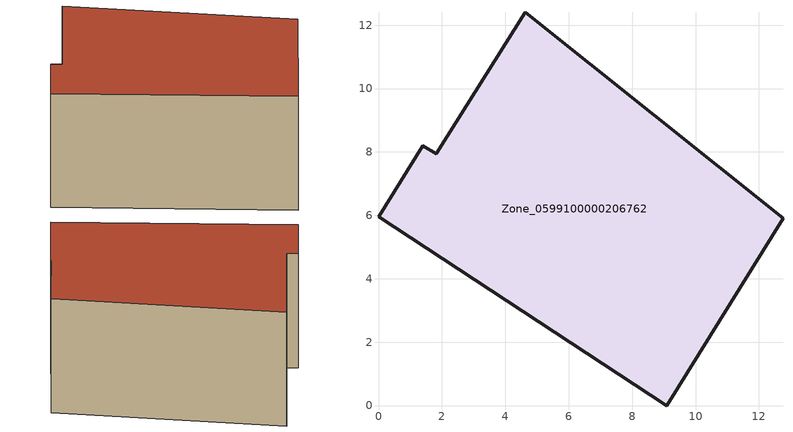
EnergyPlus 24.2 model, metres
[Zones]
Zone_0599100000206762
 floor ground (C_G): 1.83,7.94 4.63,12.4 12.76,5.91 9.09,0 0,5.96 1.39,8.2 z0
 wall outside (C_F): 9.09,0 12.76,5.91 4.63,12.4 1.83,7.94 1.39,8.2 0,5.96 9.09,0 z0:5.72
 roof outside (C_R): 4.63,12.4 1.83,7.94 1.39,8.2 0,5.96 9.09,0 12.76,5.91 z5.72
[BUILDING]
Pand.0599100000206762: North Axis=0; Terrain=City; Loads Convergence Tolerance Value=0.04; Temperature Convergence Tolerance Value=0.4; Solar Distribution=FullExterior; Maximum Number of Warmup Days=25; Minimum Number of Warmup Days=1
[Site:Location]
Rotterdam.The.Hague.AP_ZH_NLD Design_Conditions: Latitude=51.96; Longitude=4.45; Time Zone=1; Elevation=-4.5
[SITE:GROUNDTEMPERATURE:BUILDINGSURFACE]
18, 18, 18, 18, 18, 18, 18, 18, 18, 18, 18, 18
[MATERIAL] Thermal Absorptance=0.9; Solar Absorptance=0.7; Visible Absorptance=0.7
Name | Roughness | Thickness | Conductivity | Density | Specific Heat
G.TI.1992-2005 | MediumSmooth | 0.15 | 0.06 | 540 | 1210
F.TI.1992-2005 | Rough | 0.3 | 0.12 | 1920 | 840
R.TI.1992-2005 | MediumRough | 0.2 | 0.08 | 1500 | 1000
[CONSTRUCTION]
C_G: G.TI.1992-2005
C_F: F.TI.1992-2005
C_R: R.TI.1992-2005
[ZONE]
Zone_0599100000206762: Type=1; Multiplier=1; Ceiling Height=Autocalculate; Volume=Autocalculate; Floor Area=autocalculate; Part of Total Floor Area=Yes
[ZONEINFILTRATION:DESIGNFLOWRATE]
Infil_Zone_0599100000206762: Zone or ZoneList or Space or SpaceList=Zone_0599100000206762; Schedule=AlwaysOn; Design Flow Rate Calculation Method=Flow/Area; Flow Rate per Floor Area=0.0015; Constant Term Coefficient=1; Temperature Term Coefficient=0; Velocity Term Coefficient=0; Velocity Squared Term Coefficient=0
[HVACTEMPLATE:ZONE:IDEALLOADSAIRSYSTEM]
Zone_0599100000206762: Maximum Heating Supply Air Temperature=50; Minimum Cooling Supply Air Temperature=13; Maximum Heating Supply Air Humidity Ratio=0.0156; Minimum Cooling Supply Air Humidity Ratio=0.0077; Heating Limit=NoLimit; Cooling Limit=NoLimit; Dehumidification Control Type=ConstantSensibleHeatRatio; Cooling Sensible Heat Ratio=0.7; Dehumidification Setpoint=60; Humidification Control Type=None; Humidification Setpoint=30; Outdoor Air Method=None; Outdoor Air Flow Rate per Person=0.00944; Outdoor Air Flow Rate per Zone Floor Area=0; Outdoor Air Flow Rate per Zone=0; Demand Controlled Ventilation Type=None; Outdoor Air Economizer Type=NoEconomizer; Heat Recovery Type=None; Sensible Heat Recovery Effectiveness=0.7; Latent Heat Recovery Effectiveness=0.65
[ZONECONTROL:THERMOSTAT]
ThermostatControl_Zone_0599100000206762: Zone or ZoneList=Zone_0599100000206762; Control Type Schedule=DualSetpointControlType; Control 1=Thermostat_Zone_0599100000206762; Temperature Difference Between Cutout And Setpoint=0
[THERMOSTATSETPOINT:DUALSETPOINT]
Thermostat_Zone_0599100000206762: Heating Setpoint Temperature Schedule=HeatingSetpoint_Zone_0599100000206762; Cooling Setpoint Temperature Schedule=CoolingSetpoint_Zone_0599100000206762
[SCHEDULE:COMPACT]
HeatingSetpoint_Zone_0599100000206762: Through: 12/31, For: AllDays, Until: 24:00, 21
CoolingSetpoint_Zone_0599100000206762: Through: 12/31, For: AllDays, Until: 24:00, 24
DualSetpointControlType: Through: 12/31, For: AllDays, Until: 24:00, 4
AlwaysOn: Through: 12/31, For: AllDays, Until: 24:00, 1
